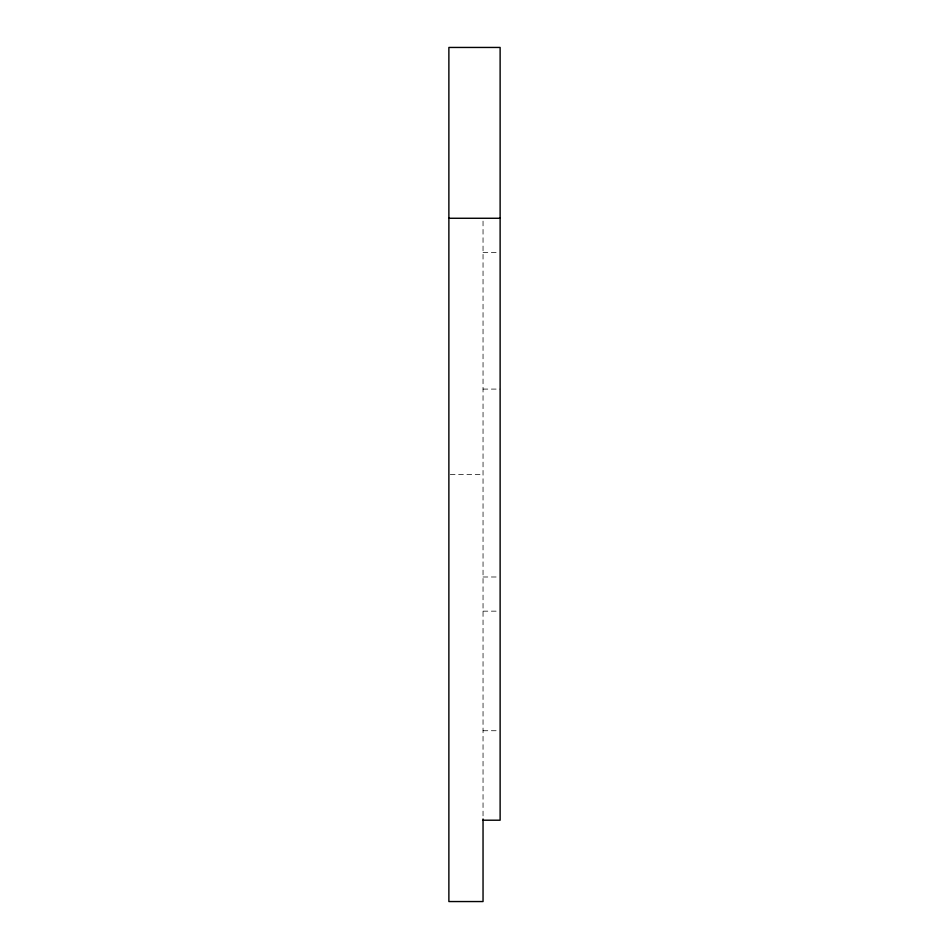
<?xml version="1.0" encoding="UTF-8"?>
<svg xmlns="http://www.w3.org/2000/svg" width="949" height="949" viewBox="0 0 949 949"><rect width="100%" height="100%" fill="white"/><g stroke="black" fill="none" stroke-linecap="round" stroke-linejoin="round"><path stroke-width="0.71" stroke-dasharray="4.75 3.56" d="M483.041 252.434L498.7 252.434M483.041 389.09L500.123 389.09M450.301 474.5L483.041 474.5M483.041 576.992L498.7 576.992M483.041 611.156L498.7 611.156M483.041 730.73L498.7 730.73M483.041 221.117L483.041 820.209"/><path stroke-width="1.42" d="M448.877 218.27L500.123 218.27M483.041 820.209L500.123 820.209L500.123 47.45L448.877 47.45L448.877 901.55L483.041 901.55L483.041 818.963"/></g></svg>
